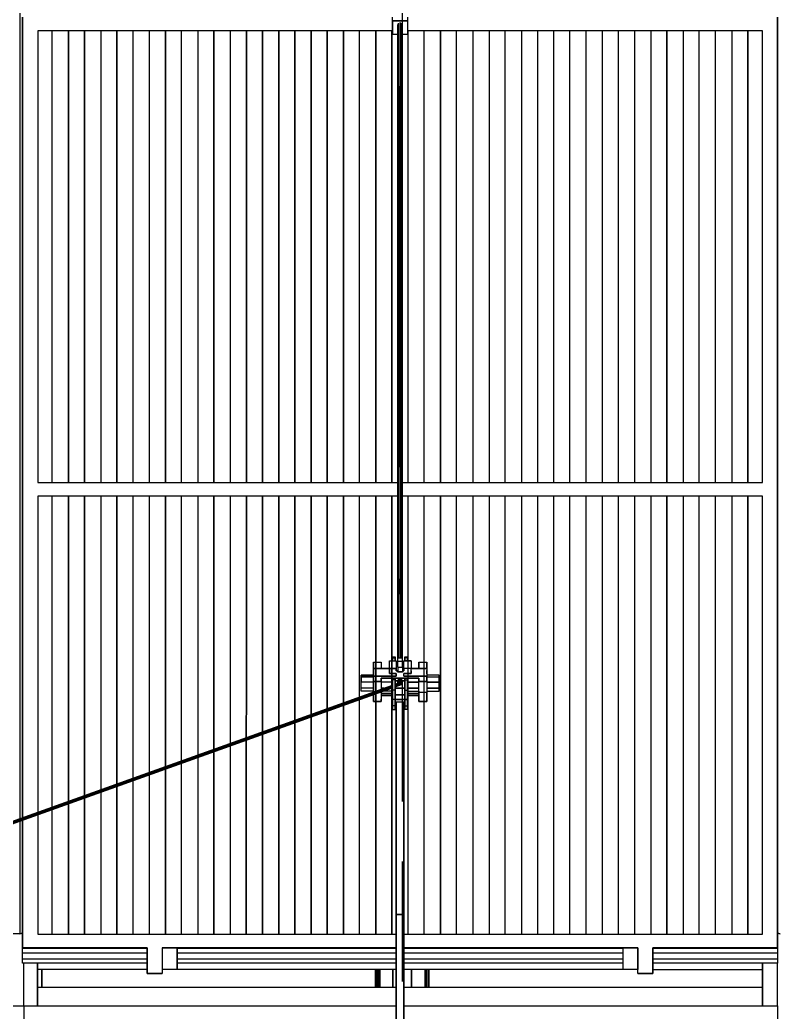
# Model space of a CAD drawing. Extents: x -43 to 90, y 6 to 81.
# Drawn here: x -22.87 to -18.85, y 19.89 to 25.14 of the extents above; entities that cross this region are included whole.
import ezdxf

# ---------------------------------------------------------------- set-up
doc = ezdxf.new("R2010")
doc.units = 0
doc.header["$LTSCALE"] = 0.1
doc.header["$MEASUREMENT"] = 0
doc.linetypes.add('HIDDEN', pattern=[9.525, 6.35, -3.175])
doc.layers.add('cobertura nova', color=4, linetype='CONTINUOUS')
doc.layers.add('hachures cobertura', color=252, linetype='CONTINUOUS')

msp = doc.modelspace()

# ---------------------------------------------------------------- linework, layer by layer
at = {"layer": 'cobertura nova'}
for p, q in [((-22.8549, 25.1554), (-22.8549, 25.0829)), ((-22.8549, 25.0829), (-22.8549, 25.1554)), ((-22.8549, 22.7543), (-22.8549, 25.1463)), ((-22.8549, 25.1463), (-22.8549, 22.7544)), ((-20.8949, 25.1375), (-20.8949, 25.1554)), ((-20.8949, 25.0829), (-20.8949, 25.1554)), ((-20.8149, 25.1375), (-20.8949, 25.1375)), ((-20.8949, 25.1375), (-20.8949, 25.065)), ((-20.8949, 25.065), (-20.8949, 25.1375)), ((-20.8949, 25.1375), (-20.8149, 25.1375)), ((-20.8626, 21.763), (-20.8548, 25.1274)), ((-20.8548, 25.1274), (-20.8548, 21.763)), ((-20.8149, 25.1554), (-20.8149, 25.1375)), ((-20.8149, 25.1375), (-20.8149, 25.065)), ((-18.8549, 25.0829), (-18.8549, 25.1554)), ((-18.8549, 25.1554), (-18.8549, 25.0829)), ((-22.8549, 25.0829), (-22.8549, 22.6909)), ((-22.8549, 22.6909), (-22.8549, 25.0829)), ((-20.8949, 25.0829), (-22.7749, 25.0829)), ((-22.7749, 25.0829), (-22.7749, 22.6909)), ((-20.8949, 25.065), (-20.8949, 25.0829)), ((-20.8949, 25.0829), (-20.8949, 25.0829)), ((-20.8949, 25.0829), (-20.8949, 25.0829)), ((-20.866, 21.763), (-20.8628, 25.1245)), ((-20.866, 21.763), (-20.866, 25.1177)), ((-20.8627, 21.763), (-20.8628, 25.1245)), ((-20.8547, 21.763), (-20.8469, 25.1245)), ((-20.8469, 25.1245), (-20.8468, 21.763)), ((-20.8436, 25.1177), (-20.8468, 21.763)), ((-20.8436, 25.1177), (-20.8436, 21.763)), ((-18.9349, 25.0829), (-20.8149, 25.0829)), ((-18.9349, 22.6909), (-18.9349, 25.0829)), ((-18.8549, 22.6909), (-18.8549, 25.0829)), ((-18.8549, 25.0829), (-18.8549, 22.6909)), ((-20.866, 25.065), (-20.8949, 25.065)), ((-20.8949, 25.065), (-20.8949, 25.065)), ((-20.8149, 25.065), (-20.8436, 25.065)), ((-22.8549, 22.7544), (-22.8549, 22.6819)), ((-22.8549, 22.6818), (-22.8549, 22.7543)), ((-22.8549, 22.6909), (-22.8549, 22.6184)), ((-22.8549, 22.6184), (-22.8549, 22.6909)), ((-22.8549, 22.6819), (-22.8549, 20.9147)), ((-22.8549, 20.9147), (-22.8549, 22.6818)), ((-22.7749, 22.6909), (-20.866, 22.6909)), ((-20.8436, 22.6909), (-18.9349, 22.6909)), ((-18.8549, 22.6184), (-18.8549, 22.6909)), ((-18.8549, 22.6909), (-18.8549, 22.6184)), ((-22.8549, 22.6184), (-22.8549, 20.9147)), ((-22.8549, 20.9147), (-22.8549, 22.6184)), ((-22.7749, 22.6184), (-22.7749, 20.9434)), ((-20.866, 22.6184), (-22.7749, 22.6184)), ((-18.9349, 22.6184), (-20.8436, 22.6184)), ((-18.9349, 20.299), (-18.9349, 22.6184)), ((-18.8549, 20.299), (-18.8549, 22.6184)), ((-18.8549, 22.6184), (-18.8549, 20.299)), ((-20.8951, 21.7676), (-20.8807, 21.7676)), ((-20.8951, 21.7489), (-20.8951, 21.7676)), ((-20.8951, 21.7624), (-20.8951, 21.7676)), ((-20.8951, 21.7676), (-20.8951, 21.7489)), ((-20.8951, 21.7624), (-20.8807, 21.7624)), ((-20.8951, 21.7473), (-20.8951, 21.7624)), ((-20.8951, 21.7624), (-20.8951, 21.7473)), ((-20.8807, 21.7676), (-20.8807, 21.7624)), ((-20.8807, 21.7624), (-20.8807, 21.7676)), ((-20.8807, 21.7624), (-20.8807, 21.7473)), ((-20.8807, 21.7473), (-20.8807, 21.7624)), ((-20.8661, 21.744), (-20.8661, 21.763)), ((-20.8661, 21.763), (-20.8418, 21.763)), ((-20.8418, 21.744), (-20.8418, 21.763)), ((-20.8295, 21.7676), (-20.8295, 21.7489)), ((-20.8295, 21.7624), (-20.8295, 21.7676)), ((-20.8295, 21.7676), (-20.8151, 21.7676)), ((-20.8295, 21.7676), (-20.8295, 21.7624)), ((-20.8295, 21.7489), (-20.8295, 21.7676)), ((-20.8295, 21.7473), (-20.8295, 21.7624)), ((-20.8151, 21.7624), (-20.8295, 21.7624)), ((-20.8295, 21.7624), (-20.8295, 21.7473)), ((-20.8151, 21.7676), (-20.8151, 21.7624)), ((-20.8151, 21.7624), (-20.8151, 21.7676)), ((-20.8151, 21.7473), (-20.8151, 21.7624)), ((-20.8151, 21.7624), (-20.8151, 21.7473)), ((-20.9963, 21.7393), (-20.9545, 21.7393)), ((-20.9963, 21.7393), (-20.9963, 21.696)), ((-20.9963, 21.7063), (-20.9963, 21.7393)), ((-20.9545, 21.7393), (-20.9545, 21.7063)), ((-20.91, 21.7473), (-20.8747, 21.7473)), ((-20.91, 21.7067), (-20.91, 21.7473)), ((-20.91, 21.7201), (-20.91, 21.7333)), ((-20.91, 21.7201), (-20.91, 21.7201)), ((-20.91, 21.6796), (-20.91, 21.7201)), ((-20.8951, 21.7489), (-20.8951, 21.7489)), ((-20.8951, 21.7473), (-20.8951, 21.7489)), ((-20.8951, 21.7489), (-20.8951, 21.7489)), ((-20.8951, 21.7489), (-20.8951, 21.7473)), ((-20.8747, 21.7473), (-20.8747, 21.7067)), ((-20.8661, 21.7333), (-20.8747, 21.7333)), ((-20.8747, 21.7333), (-20.8661, 21.7333)), ((-20.8661, 21.7138), (-20.8661, 21.744)), ((-20.8661, 21.744), (-20.8418, 21.744)), ((-20.8661, 21.7138), (-20.8661, 21.6901)), ((-20.8661, 21.7138), (-20.8418, 21.7138)), ((-20.8418, 21.7138), (-20.8418, 21.744)), ((-20.8351, 21.7333), (-20.8418, 21.7333)), ((-20.8418, 21.7333), (-20.8351, 21.7333)), ((-20.8418, 21.7138), (-20.8418, 21.6901)), ((-20.8351, 21.7067), (-20.8351, 21.7473)), ((-20.8351, 21.7473), (-20.7959, 21.7473)), ((-20.7959, 21.7473), (-20.8351, 21.7473)), ((-20.8295, 21.7489), (-20.8295, 21.7473)), ((-20.8295, 21.7489), (-20.8295, 21.7489)), ((-20.8295, 21.7473), (-20.8295, 21.7489)), ((-20.8295, 21.7489), (-20.8295, 21.7489)), ((-20.7959, 21.7473), (-20.7959, 21.7067)), ((-20.7553, 21.7063), (-20.7553, 21.7393)), ((-20.7553, 21.7393), (-20.7135, 21.7393)), ((-20.7553, 21.7393), (-20.7553, 21.7063)), ((-20.7135, 21.7063), (-20.7135, 21.7393)), ((-20.7135, 21.7393), (-20.7135, 21.7063)), ((-20.7135, 21.7063), (-20.7135, 21.7393)), ((-21.0617, 21.6621), (-21.0617, 21.6707)), ((-21.0617, 21.6707), (-21.0617, 21.6707)), ((-21.0617, 21.6707), (-20.9963, 21.6707)), ((-20.9963, 21.6707), (-21.0617, 21.6707)), ((-21.0617, 21.6707), (-21.0617, 21.6621)), ((-21.0617, 21.6337), (-21.0617, 21.6621)), ((-20.9963, 21.6621), (-21.0617, 21.6621)), ((-21.0617, 21.6621), (-21.0617, 21.6337)), ((-21.0617, 21.6621), (-20.9963, 21.6621)), ((-20.9963, 21.696), (-20.9963, 21.7063)), ((-20.9963, 21.7063), (-20.9545, 21.7063)), ((-20.9545, 21.7059), (-20.9963, 21.7059)), ((-20.9963, 21.7059), (-20.9963, 21.6654)), ((-20.9963, 21.6654), (-20.9963, 21.7059)), ((-20.9963, 21.7059), (-20.9963, 21.7059)), ((-20.9963, 21.691), (-20.9963, 21.7039)), ((-20.9963, 21.6776), (-20.9963, 21.696)), ((-20.9963, 21.6956), (-20.9963, 21.6772)), ((-20.9963, 21.691), (-20.9963, 21.691)), ((-20.9963, 21.6707), (-20.9963, 21.691)), ((-20.9963, 21.691), (-20.9963, 21.691)), ((-20.9963, 21.6776), (-20.9963, 21.6772)), ((-20.9963, 21.6776), (-20.9963, 21.6776)), ((-20.9963, 21.6772), (-20.9963, 21.6772)), ((-20.9545, 21.6657), (-20.9963, 21.6657)), ((-20.9963, 21.6654), (-20.9963, 21.6554)), ((-20.9963, 21.6654), (-20.9545, 21.6654)), ((-20.9963, 21.6551), (-20.9963, 21.6654)), ((-20.9545, 21.7063), (-20.91, 21.7063)), ((-20.91, 21.7059), (-20.9545, 21.7059)), ((-20.8747, 21.6657), (-20.9545, 21.6657)), ((-20.9545, 21.6654), (-20.8747, 21.6654)), ((-20.8747, 21.7067), (-20.91, 21.7067)), ((-20.91, 21.7067), (-20.91, 21.6928)), ((-20.91, 21.6928), (-20.91, 21.7067)), ((-20.91, 21.7067), (-20.91, 21.7067)), ((-20.91, 21.7067), (-20.8747, 21.7067)), ((-20.91, 21.6928), (-20.91, 21.6796)), ((-20.91, 21.6796), (-20.91, 21.6928)), ((-20.91, 21.6796), (-20.8747, 21.6796)), ((-20.8747, 21.6796), (-20.91, 21.6796)), ((-20.8747, 21.6928), (-20.8747, 21.7067)), ((-20.8747, 21.7067), (-20.8747, 21.7067)), ((-20.8747, 21.7067), (-20.8747, 21.6928)), ((-20.8747, 21.7067), (-20.8747, 21.7067)), ((-20.8747, 21.7067), (-20.8747, 21.7067)), ((-20.8661, 21.6928), (-20.8747, 21.6928)), ((-20.8747, 21.6928), (-20.8661, 21.6928)), ((-20.8747, 21.6796), (-20.8747, 21.6657)), ((-20.8747, 21.6654), (-20.8747, 21.6796)), ((-20.8747, 21.6654), (-20.8747, 21.6796)), ((-20.8661, 21.6867), (-20.8661, 21.6901)), ((-20.8661, 21.6901), (-20.8418, 21.6901)), ((-20.8418, 21.6867), (-20.8661, 21.6867)), ((-20.8351, 21.6928), (-20.8418, 21.6928)), ((-20.8418, 21.6928), (-20.8351, 21.6928)), ((-20.8418, 21.6901), (-20.8418, 21.6867)), ((-20.7959, 21.7067), (-20.8351, 21.7067)), ((-20.8351, 21.7067), (-20.8351, 21.6928)), ((-20.8351, 21.6928), (-20.8351, 21.6928)), ((-20.8351, 21.6657), (-20.8351, 21.6796)), ((-20.8351, 21.6796), (-20.7959, 21.6796)), ((-20.7959, 21.6796), (-20.8351, 21.6796)), ((-20.8351, 21.6657), (-20.8351, 21.6654)), ((-20.7553, 21.6657), (-20.8351, 21.6657)), ((-20.8351, 21.6654), (-20.8351, 21.6657)), ((-20.8351, 21.6654), (-20.7553, 21.6654)), ((-20.7959, 21.6928), (-20.7959, 21.7067)), ((-20.7959, 21.7063), (-20.7553, 21.7063)), ((-20.7553, 21.7059), (-20.7959, 21.7059)), ((-20.7959, 21.6796), (-20.7959, 21.6928)), ((-20.7959, 21.6928), (-20.7959, 21.6796)), ((-20.7553, 21.7063), (-20.7135, 21.7063)), ((-20.7135, 21.7059), (-20.7553, 21.7059)), ((-20.7135, 21.6657), (-20.7553, 21.6657)), ((-20.7553, 21.6654), (-20.7135, 21.6654)), ((-20.7135, 21.7063), (-20.7135, 21.7059)), ((-20.7135, 21.7059), (-20.7135, 21.6654)), ((-20.7135, 21.6772), (-20.7135, 21.6956)), ((-20.6481, 21.6707), (-20.7135, 21.6707)), ((-20.7135, 21.6654), (-20.7135, 21.6551)), ((-20.7135, 21.6554), (-20.7135, 21.6654)), ((-20.7135, 21.6621), (-20.6481, 21.6621)), ((-20.6481, 21.6621), (-20.6481, 21.6707)), ((-20.6481, 21.6707), (-20.6481, 21.6621)), ((-20.6481, 21.6337), (-20.6481, 21.6621)), ((-20.6481, 21.6621), (-20.6481, 21.6337)), ((-24.1686, 20.442), (-20.8951, 21.6165)), ((-20.8951, 21.6121), (-24.1685, 20.442)), ((-24.1216, 20.4604), (-20.8951, 21.6177)), ((-20.8951, 21.6166), (-24.1215, 20.4604)), ((-20.8951, 21.612), (-24.1156, 20.4568)), ((-20.8951, 21.6069), (-24.1156, 20.4567)), ((-20.8951, 21.6068), (-24.1119, 20.4537)), ((-20.8951, 21.6041), (-24.1119, 20.4537)), ((-24.1104, 20.4522), (-20.8951, 21.604)), ((-21.0617, 21.6022), (-21.0617, 21.6337)), ((-20.9963, 21.6337), (-21.0617, 21.6337)), ((-20.9963, 21.6554), (-20.9963, 21.637)), ((-20.9963, 21.6367), (-20.9963, 21.6551)), ((-20.9963, 21.637), (-20.9545, 21.637)), ((-20.9545, 21.6367), (-20.9963, 21.6367)), ((-20.9963, 21.6367), (-20.9963, 21.5814)), ((-20.9963, 21.5814), (-20.9963, 21.6367)), ((-20.9545, 21.6554), (-20.9545, 21.6551)), ((-20.9545, 21.6551), (-20.9545, 21.6554)), ((-20.9545, 21.6554), (-20.8747, 21.6554)), ((-20.9545, 21.6551), (-20.9545, 21.6367)), ((-20.8747, 21.6551), (-20.9545, 21.6551)), ((-20.9545, 21.637), (-20.9545, 21.6551)), ((-20.9545, 21.6367), (-20.9545, 21.5964)), ((-20.8951, 21.6337), (-20.9545, 21.6337)), ((-20.8951, 21.6461), (-20.8951, 21.6551)), ((-20.8951, 21.6551), (-20.8951, 21.6461)), ((-20.8951, 21.5918), (-20.8951, 21.6461)), ((-20.8807, 21.6461), (-20.8951, 21.6461)), ((-20.8951, 21.6461), (-20.8951, 21.5918)), ((-20.8951, 21.6177), (-20.8951, 21.6337)), ((-20.8951, 21.6022), (-20.8951, 21.604)), ((-20.8807, 21.6461), (-20.8807, 21.6551)), ((-20.8807, 21.5918), (-20.8807, 21.6461)), ((-20.866, 21.6412), (-20.8807, 21.6412)), ((-20.8807, 21.6412), (-20.866, 21.6412)), ((-20.8548, 21.631), (-20.8807, 21.6217)), ((-20.8807, 21.6217), (-20.8548, 21.631)), ((-20.8807, 21.6229), (-20.8627, 21.6293)), ((-20.8468, 21.6293), (-20.8807, 21.6172)), ((-20.8468, 21.6293), (-20.8807, 21.6172)), ((-20.8436, 21.6253), (-20.8807, 21.6121)), ((-20.8436, 21.6253), (-20.8807, 21.612)), ((-20.8468, 21.6213), (-20.8807, 21.6092)), ((-20.8807, 21.6092), (-20.8468, 21.6213)), ((-20.8806, 21.6551), (-20.8806, 21.6461)), ((-20.8806, 21.6461), (-20.8806, 21.5918)), ((-20.8747, 21.6554), (-20.8351, 21.6554)), ((-20.8351, 21.6551), (-20.8747, 21.6551)), ((-20.866, 21.6282), (-20.866, 21.6412)), ((-20.8601, 21.6551), (-20.8627, 21.6293)), ((-20.8627, 21.6293), (-20.8627, 21.6551)), ((-20.8548, 21.631), (-20.8627, 21.6293)), ((-20.8522, 21.6551), (-20.8548, 21.631)), ((-20.8548, 21.631), (-20.8548, 21.6551)), ((-20.8468, 21.6293), (-20.8548, 21.631)), ((-20.8468, 21.6551), (-20.8468, 21.6293)), ((-20.8436, 21.6253), (-20.8468, 21.6293)), ((-20.8468, 21.6213), (-20.8436, 21.6253)), ((-20.8295, 21.6412), (-20.8436, 21.6412)), ((-20.8436, 21.6412), (-20.8295, 21.6412)), ((-20.8436, 21.6412), (-20.8436, 21.6253)), ((-20.8351, 21.6554), (-20.7553, 21.6554)), ((-20.7553, 21.6551), (-20.8351, 21.6551)), ((-20.8295, 21.6551), (-20.8295, 21.6461)), ((-20.8295, 21.6461), (-20.8295, 21.6551)), ((-20.8295, 21.6551), (-20.8295, 21.6412)), ((-20.8295, 21.6461), (-20.8151, 21.6461)), ((-20.8295, 21.6461), (-20.8295, 21.5918)), ((-20.8295, 21.5918), (-20.8295, 21.6461)), ((-20.8295, 21.6412), (-20.8295, 21.6412)), ((-20.8295, 21.6412), (-20.8295, 21.602)), ((-20.8151, 21.6461), (-20.8151, 21.6551)), ((-20.8151, 21.6551), (-20.8151, 21.6461)), ((-20.8151, 21.5918), (-20.8151, 21.6461)), ((-20.8151, 21.6461), (-20.8151, 21.5918)), ((-20.8151, 21.6337), (-20.7553, 21.6337)), ((-20.7553, 21.6337), (-20.8151, 21.6337)), ((-20.8151, 21.6337), (-20.8151, 21.6022)), ((-20.7553, 21.6551), (-20.7553, 21.6554)), ((-20.7553, 21.6367), (-20.7553, 21.6551)), ((-20.7553, 21.6551), (-20.7553, 21.637)), ((-20.7553, 21.637), (-20.7135, 21.637)), ((-20.7135, 21.6367), (-20.7553, 21.6367)), ((-20.7553, 21.5788), (-20.7553, 21.6367)), ((-20.7135, 21.637), (-20.7135, 21.6554)), ((-20.7135, 21.6551), (-20.7135, 21.6367)), ((-20.7135, 21.6367), (-20.7135, 21.5788)), ((-20.7135, 21.6337), (-20.6481, 21.6337)), ((-20.6481, 21.6337), (-20.7135, 21.6337)), ((-20.6481, 21.6337), (-20.6481, 21.6337)), ((-20.6481, 21.6022), (-20.6481, 21.6337)), ((-20.6481, 21.6337), (-20.6481, 21.6022)), ((-21.0617, 21.586), (-21.0617, 21.6022)), ((-20.9963, 21.6022), (-21.0617, 21.6022)), ((-20.9963, 21.586), (-21.0617, 21.586)), ((-20.9963, 21.586), (-20.9963, 21.5814)), ((-20.9963, 21.5814), (-20.9963, 21.586)), ((-20.9963, 21.5678), (-20.9963, 21.5629)), ((-20.9963, 21.5678), (-20.9963, 21.5434)), ((-20.9963, 21.5434), (-20.9963, 21.5678)), ((-20.9963, 21.5305), (-20.9963, 21.5678)), ((-20.9963, 21.5629), (-20.9963, 21.5629)), ((-20.9963, 21.5622), (-20.9963, 21.5629)), ((-20.9963, 21.5622), (-20.9963, 21.5622)), ((-20.9545, 21.5788), (-20.9656, 21.5788)), ((-20.9384, 21.6022), (-20.9545, 21.6022)), ((-20.9545, 21.5828), (-20.9545, 21.5788)), ((-20.9545, 21.5788), (-20.9545, 21.5434)), ((-20.8951, 21.5733), (-20.9545, 21.5733)), ((-20.9545, 21.5733), (-20.8951, 21.5733)), ((-20.9545, 21.5629), (-20.8951, 21.5629)), ((-20.8951, 21.5622), (-20.9545, 21.5622)), ((-20.8951, 21.586), (-20.9455, 21.586)), ((-20.8951, 21.6022), (-20.9002, 21.6022)), ((-20.8951, 21.586), (-20.8951, 21.6022)), ((-20.8951, 21.5425), (-20.8951, 21.5918)), ((-20.8807, 21.5918), (-20.8951, 21.5918)), ((-20.8951, 21.5918), (-20.8951, 21.5425)), ((-20.8951, 21.586), (-20.8951, 21.5593)), ((-20.8951, 21.5593), (-20.8951, 21.586)), ((-20.8951, 21.5593), (-20.8951, 21.5173)), ((-20.8951, 21.5593), (-20.8951, 21.5593)), ((-20.8951, 21.5173), (-20.8951, 21.5593)), ((-20.8295, 21.602), (-20.8807, 21.602)), ((-20.8807, 21.602), (-20.8295, 21.602)), ((-20.8807, 21.5425), (-20.8807, 21.5918)), ((-20.8807, 21.5663), (-20.8295, 21.5663)), ((-20.8295, 21.5663), (-20.8807, 21.5663)), ((-20.8806, 21.5918), (-20.8806, 21.5425)), ((-20.8295, 21.602), (-20.8295, 21.602)), ((-20.8295, 21.602), (-20.8295, 21.5663)), ((-20.8295, 21.5918), (-20.8151, 21.5918)), ((-20.8295, 21.5918), (-20.8295, 21.5425)), ((-20.8295, 21.5425), (-20.8295, 21.5918)), ((-20.8295, 21.5663), (-20.8295, 21.5663)), ((-20.8295, 21.5663), (-20.8295, 21.5413)), ((-20.8151, 21.6022), (-20.7553, 21.6022)), ((-20.7553, 21.6022), (-20.8151, 21.6022)), ((-20.8151, 21.5425), (-20.8151, 21.5918)), ((-20.8151, 21.5918), (-20.8151, 21.5425)), ((-20.8151, 21.586), (-20.7553, 21.586)), ((-20.7553, 21.5733), (-20.8151, 21.5733)), ((-20.8151, 21.5733), (-20.7553, 21.5733)), ((-20.8151, 21.5629), (-20.7553, 21.5629)), ((-20.7553, 21.5622), (-20.8151, 21.5622)), ((-20.7553, 21.586), (-20.7553, 21.5733)), ((-20.7553, 21.5434), (-20.7553, 21.586)), ((-20.7135, 21.5788), (-20.7553, 21.5788)), ((-20.7553, 21.5434), (-20.7553, 21.5788)), ((-20.7553, 21.5788), (-20.7553, 21.5434)), ((-20.7553, 21.5629), (-20.7553, 21.5629)), ((-20.7553, 21.5622), (-20.7553, 21.5622)), ((-20.7135, 21.6022), (-20.6481, 21.6022)), ((-20.6481, 21.6022), (-20.7135, 21.6022)), ((-20.7135, 21.586), (-20.6481, 21.586)), ((-20.7135, 21.5788), (-20.7135, 21.5434)), ((-20.7135, 21.5305), (-20.7135, 21.5788)), ((-20.7135, 21.5788), (-20.7135, 21.5733)), ((-20.7135, 21.5622), (-20.7135, 21.5788)), ((-20.7135, 21.5434), (-20.7135, 21.5788)), ((-20.7135, 21.5733), (-20.7135, 21.5622)), ((-20.6481, 21.586), (-20.6481, 21.6022)), ((-20.9963, 21.5434), (-20.9963, 21.5305)), ((-20.9963, 21.5305), (-20.9963, 21.5434)), ((-20.9963, 21.5305), (-20.9545, 21.5305)), ((-20.9545, 21.5305), (-20.9963, 21.5305)), ((-20.9545, 21.5434), (-20.9545, 21.5305)), ((-20.9545, 21.5305), (-20.9545, 21.5434)), ((-20.8951, 21.5077), (-20.8951, 21.5425)), ((-20.8807, 21.5425), (-20.8951, 21.5425)), ((-20.8951, 21.5425), (-20.8951, 21.5077)), ((-20.8951, 21.5173), (-20.8951, 21.4943)), ((-20.8951, 21.5173), (-20.8951, 21.5173)), ((-20.8951, 21.4943), (-20.8951, 21.5173)), ((-20.8951, 21.4891), (-20.8951, 21.5077)), ((-20.8807, 21.5077), (-20.8951, 21.5077)), ((-20.8951, 21.5077), (-20.8951, 21.4891)), ((-20.8807, 21.5077), (-20.8807, 21.5425)), ((-20.8807, 21.5413), (-20.8295, 21.5413)), ((-20.8295, 21.5413), (-20.8807, 21.5413)), ((-20.8807, 21.5413), (-20.8807, 21.5278)), ((-20.8295, 21.5278), (-20.8807, 21.5278)), ((-20.8807, 21.4891), (-20.8807, 21.5077)), ((-20.8806, 21.5425), (-20.8806, 21.5077)), ((-20.8806, 21.5173), (-20.8806, 21.5278)), ((-20.8806, 21.4943), (-20.8806, 21.5173)), ((-20.8806, 21.5077), (-20.8806, 21.4891)), ((-20.8747, 21.5278), (-20.8747, 20.4022)), ((-20.8747, 20.4444), (-20.8747, 21.5278)), ((-20.8747, 20.4022), (-20.8747, 21.5278)), ((-20.8747, 21.5278), (-20.8747, 20.4444)), ((-20.8352, 21.5278), (-20.8352, 20.4022)), ((-20.8352, 20.4022), (-20.8351, 21.5278)), ((-20.8295, 21.5425), (-20.8151, 21.5425)), ((-20.8151, 21.5425), (-20.8295, 21.5425)), ((-20.8295, 21.5425), (-20.8295, 21.5077)), ((-20.8295, 21.5425), (-20.8295, 21.5425)), ((-20.8295, 21.5077), (-20.8295, 21.5425)), ((-20.8295, 21.5413), (-20.8295, 21.5413)), ((-20.8295, 21.5413), (-20.8295, 21.5278)), ((-20.8295, 21.5278), (-20.8295, 21.5173)), ((-20.8295, 21.5173), (-20.8295, 21.5173)), ((-20.8295, 21.4943), (-20.8295, 21.5173)), ((-20.8295, 21.5173), (-20.8295, 21.4943)), ((-20.8295, 21.5077), (-20.8151, 21.5077)), ((-20.8295, 21.5077), (-20.8295, 21.4891)), ((-20.8295, 21.4891), (-20.8295, 21.5077)), ((-20.8151, 21.5425), (-20.8151, 21.5425)), ((-20.8151, 21.5077), (-20.8151, 21.5425)), ((-20.8151, 21.5425), (-20.8151, 21.5077)), ((-20.8151, 21.4891), (-20.8151, 21.5077)), ((-20.8151, 21.5077), (-20.8151, 21.4891)), ((-20.7553, 21.5305), (-20.7553, 21.5434)), ((-20.7553, 21.5434), (-20.7553, 21.5305)), ((-20.7135, 21.5305), (-20.7553, 21.5305)), ((-20.7553, 21.5305), (-20.7135, 21.5305)), ((-20.7135, 21.5434), (-20.7135, 21.5305)), ((-20.7135, 21.5434), (-20.7135, 21.5305)), ((-20.7135, 21.5305), (-20.7135, 21.5434)), ((-20.8951, 21.4943), (-20.8951, 21.4891)), ((-20.8951, 21.4891), (-20.8807, 21.4891)), ((-20.8806, 21.4891), (-20.8806, 21.4943)), ((-20.8295, 21.4943), (-20.8295, 21.4943)), ((-20.8295, 21.4891), (-20.8295, 21.4943)), ((-20.8295, 21.4943), (-20.8295, 21.4943)), ((-20.8295, 21.4943), (-20.8295, 21.4891)), ((-20.8151, 21.4891), (-20.8295, 21.4891)), ((-20.8151, 21.4943), (-20.8151, 21.4891)), ((-22.7749, 20.9306), (-22.7749, 20.299)), ((-22.8694, 20.8968), (-22.8694, 20.3005)), ((-22.8549, 20.9019), (-22.8549, 20.299)), ((-22.8549, 20.3624), (-22.8549, 20.9019)), ((-22.8549, 20.299), (-22.8549, 20.9019)), ((-22.8549, 20.9019), (-22.8549, 20.3624)), ((-20.8747, 20.419), (-20.8747, 20.4444)), ((-20.8747, 20.4444), (-20.8747, 20.419)), ((-20.8747, 19.9195), (-20.8747, 20.419)), ((-20.8747, 20.419), (-20.8747, 20.3768)), ((-20.8747, 20.4022), (-20.8352, 20.4022)), ((-20.8352, 20.4022), (-20.8747, 20.4022)), ((-20.8747, 20.4022), (-20.8747, 18.1935)), ((-20.8747, 18.1935), (-20.8747, 20.4022)), ((-20.8352, 20.4022), (-20.8352, 18.1935)), ((-20.8352, 20.4022), (-20.8352, 20.4022)), ((-20.8352, 18.1935), (-20.8352, 20.4022)), ((-22.8549, 20.299), (-22.8549, 20.3624)), ((-22.8549, 20.3624), (-22.8549, 20.299)), ((-20.8747, 20.3768), (-20.8747, 20.3768)), ((-20.8747, 18.2358), (-20.8747, 20.3768)), ((-20.8747, 20.3768), (-20.8747, 19.8187)), ((-20.8747, 20.3768), (-20.8747, 20.3768)), ((-20.8747, 20.3768), (-20.8747, 20.2311)), ((-22.8694, 20.3004), (-22.9551, 20.3004)), ((-22.8549, 20.3043), (-22.8694, 20.3004)), ((-22.8694, 20.3005), (-22.8549, 20.3043)), ((-22.8549, 20.299), (-22.8549, 20.2265)), ((-22.8549, 20.2265), (-22.8549, 20.299)), ((-22.7749, 20.299), (-22.1949, 20.299)), ((-22.1949, 20.299), (-22.1149, 20.299)), ((-22.1149, 20.299), (-20.8747, 20.299)), ((-20.8352, 20.299), (-19.5949, 20.299)), ((-19.5949, 20.299), (-19.5149, 20.299)), ((-19.5149, 20.299), (-18.9349, 20.299)), ((-18.8408, 20.3005), (-18.8549, 20.3043)), ((-18.8549, 20.3043), (-18.8408, 20.3005)), ((-18.8549, 20.2265), (-18.8549, 20.299)), ((-18.8549, 20.2899), (-18.8549, 20.299)), ((-18.8549, 20.299), (-18.8549, 20.2265)), ((-22.8549, 20.2265), (-22.7749, 20.2265)), ((-22.7749, 20.2265), (-22.8549, 20.2265)), ((-22.8549, 20.2258), (-22.1949, 20.2258)), ((-22.8549, 20.2244), (-22.8549, 20.2258)), ((-22.8549, 20.2037), (-22.8549, 20.2244)), ((-22.8549, 20.2244), (-22.1949, 20.2244)), ((-22.8549, 20.2003), (-22.8549, 20.2244)), ((-22.8549, 20.2037), (-22.8549, 20.2037)), ((-22.8549, 20.1711), (-22.8549, 20.2037)), ((-22.8549, 20.1676), (-22.8549, 20.2003)), ((-22.8549, 20.2003), (-22.1949, 20.2003)), ((-22.8484, 20.2258), (-22.8484, 20.2265)), ((-22.775, 20.2265), (-22.775, 20.2258)), ((-22.775, 20.2265), (-22.775, 20.2258)), ((-22.775, 20.2258), (-22.775, 20.2265)), ((-22.7749, 20.2265), (-22.1949, 20.2265)), ((-22.1949, 20.2265), (-22.7749, 20.2265)), ((-22.1949, 20.2265), (-22.1949, 20.0906)), ((-22.1949, 20.2265), (-22.1949, 20.2258)), ((-22.1949, 20.0906), (-22.1949, 20.2265)), ((-22.1949, 20.2265), (-22.1949, 20.2265)), ((-22.1949, 20.2258), (-22.1949, 20.2265)), ((-22.1149, 20.2265), (-20.8747, 20.2265)), ((-22.1149, 20.2265), (-22.1149, 20.0906)), ((-22.1149, 20.2265), (-22.1149, 20.2265)), ((-20.8747, 20.2265), (-22.1149, 20.2265)), ((-22.035, 20.2265), (-22.035, 20.1107)), ((-22.035, 20.1107), (-22.035, 20.2265)), ((-22.035, 20.2258), (-20.8747, 20.2258)), ((-22.035, 20.2244), (-20.8747, 20.2244)), ((-22.035, 20.2003), (-20.8747, 20.2003)), ((-20.8352, 20.2265), (-19.5949, 20.2265)), ((-19.5949, 20.2265), (-20.8352, 20.2265)), ((-20.8352, 20.2258), (-19.675, 20.2258)), ((-20.8352, 20.2244), (-19.675, 20.2244)), ((-20.8352, 20.2003), (-19.675, 20.2003)), ((-19.675, 20.2265), (-19.675, 20.1107)), ((-19.675, 20.2265), (-19.675, 20.2258)), ((-19.595, 20.2265), (-19.595, 20.2258)), ((-19.595, 20.2265), (-19.595, 20.1107)), ((-19.595, 20.2258), (-19.5949, 20.2258)), ((-19.595, 20.2244), (-19.5949, 20.2244)), ((-19.595, 20.2003), (-19.5949, 20.2003)), ((-19.5949, 20.0906), (-19.5949, 20.2265)), ((-19.5949, 20.2265), (-19.5949, 20.2265)), ((-19.5949, 20.2258), (-19.5949, 20.2265)), ((-19.5149, 20.0906), (-19.5149, 20.2265)), ((-19.5149, 20.2265), (-18.9349, 20.2265)), ((-19.5149, 20.2265), (-19.5149, 20.0906)), ((-19.5149, 20.2258), (-19.5149, 20.2265)), ((-19.5149, 20.2265), (-19.5149, 20.2265)), ((-18.9349, 20.2265), (-19.5149, 20.2265)), ((-19.5149, 20.2258), (-18.8549, 20.2258)), ((-19.5149, 20.2244), (-18.8549, 20.2244)), ((-19.5149, 20.2003), (-18.8549, 20.2003)), ((-18.935, 20.2265), (-18.935, 20.2258)), ((-18.935, 20.2258), (-18.935, 20.2265)), ((-18.935, 20.2265), (-18.935, 20.2258)), ((-18.935, 20.2258), (-18.935, 20.2265)), ((-18.9349, 20.2265), (-18.8549, 20.2265)), ((-18.8549, 20.2265), (-18.9349, 20.2265)), ((-18.855, 20.2258), (-18.855, 20.2265)), ((-18.8549, 20.2265), (-18.8549, 20.2265)), ((-18.8549, 20.2244), (-18.8549, 20.2258)), ((-18.8549, 20.2244), (-18.8549, 20.2003)), ((-18.8549, 20.2003), (-18.8549, 20.1676)), ((-22.8549, 20.1711), (-22.8549, 20.1711)), ((-22.8549, 20.147), (-22.8549, 20.1711)), ((-22.8549, 20.1456), (-22.8549, 20.1676)), ((-22.8549, 20.1676), (-22.1949, 20.1676)), ((-22.1949, 20.1456), (-22.8549, 20.1456)), ((-22.8484, 19.9195), (-22.8484, 20.1456)), ((-22.775, 20.1456), (-22.775, 20.1107)), ((-22.775, 20.1456), (-22.775, 19.9195)), ((-22.775, 19.9195), (-22.775, 20.1456)), ((-22.1949, 20.0906), (-22.1949, 20.1456)), ((-22.035, 20.1676), (-20.8747, 20.1676)), ((-20.8747, 20.1456), (-22.035, 20.1456)), ((-20.8352, 20.1676), (-19.675, 20.1676)), ((-19.675, 20.1456), (-20.8352, 20.1456)), ((-19.675, 20.1456), (-19.675, 20.1107)), ((-19.595, 20.1676), (-19.5949, 20.1676)), ((-19.595, 20.1456), (-19.595, 20.1107)), ((-19.5949, 20.1456), (-19.595, 20.1456)), ((-19.5949, 20.0906), (-19.5949, 20.1456)), ((-19.5149, 20.1676), (-18.8549, 20.1676)), ((-18.8549, 20.1456), (-19.5149, 20.1456)), ((-18.935, 20.1456), (-18.935, 20.1107)), ((-18.935, 20.1107), (-18.935, 20.1456)), ((-18.935, 20.1456), (-18.935, 19.9195)), ((-18.935, 19.9195), (-18.935, 20.1456)), ((-18.855, 19.9195), (-18.855, 20.1456)), ((-18.8549, 20.1676), (-18.8549, 20.1456)), ((-18.8549, 20.147), (-18.8549, 20.1456)), ((-22.1949, 20.1107), (-22.775, 20.1107)), ((-22.775, 19.9195), (-22.775, 20.1107)), ((-22.752, 20.0168), (-22.752, 20.1107)), ((-22.752, 20.0168), (-22.752, 20.1107)), ((-22.752, 20.1107), (-22.752, 20.0168)), ((-22.1949, 20.0906), (-22.1149, 20.0906)), ((-22.1149, 20.0906), (-22.1949, 20.0906)), ((-22.035, 20.1107), (-22.115, 20.1107)), ((-22.1149, 20.0906), (-22.1149, 20.0906)), ((-20.8747, 20.1107), (-22.035, 20.1107)), ((-20.9854, 20.0168), (-20.9854, 20.1107)), ((-20.9854, 20.1107), (-20.9854, 20.0168)), ((-20.9846, 20.0168), (-20.9846, 20.1107)), ((-20.9821, 20.1107), (-20.9821, 20.0168)), ((-20.9802, 20.0168), (-20.9801, 20.1107)), ((-20.9742, 20.1107), (-20.9742, 20.0168)), ((-20.9722, 20.0168), (-20.9721, 20.1107)), ((-20.9662, 20.0168), (-20.9662, 20.1107)), ((-20.9654, 20.0168), (-20.9654, 20.1107)), ((-20.9629, 20.1107), (-20.9629, 20.0168)), ((-20.8935, 20.1107), (-20.8935, 20.0168)), ((-20.8935, 20.1107), (-20.8935, 20.0168)), ((-20.8935, 20.0168), (-20.8935, 20.1107)), ((-20.8935, 20.1107), (-20.8935, 20.0168)), ((-20.8935, 20.1107), (-20.8935, 20.0168)), ((-19.675, 20.1107), (-20.8352, 20.1107)), ((-20.7935, 20.0168), (-20.7935, 20.1107)), ((-20.7935, 20.1107), (-20.7935, 20.0168)), ((-20.724, 20.1107), (-20.724, 20.0168)), ((-20.724, 20.1107), (-20.724, 20.0168)), ((-20.7215, 20.1107), (-20.7215, 20.0168)), ((-20.7207, 20.1107), (-20.7207, 20.0168)), ((-20.7148, 20.1107), (-20.7147, 20.0168)), ((-20.7127, 20.0168), (-20.7127, 20.1107)), ((-20.7068, 20.1107), (-20.7067, 20.0168)), ((-20.7048, 20.0168), (-20.7048, 20.1107)), ((-20.7023, 20.1107), (-20.7023, 20.0168)), ((-20.7015, 20.0168), (-20.7015, 20.1107)), ((-19.595, 20.1107), (-19.675, 20.1107)), ((-19.595, 20.1107), (-19.5949, 20.1107)), ((-19.5949, 20.0906), (-19.5149, 20.0906)), ((-19.5149, 20.0906), (-19.5949, 20.0906)), ((-19.5949, 20.0906), (-19.5949, 20.0906)), ((-19.5149, 20.1107), (-18.935, 20.1107)), ((-19.5149, 20.0906), (-19.5149, 20.0906)), ((-18.935, 19.9195), (-18.935, 20.1107)), ((-18.935, 20.1107), (-18.935, 19.9195)), ((-20.8747, 20.0168), (-22.775, 20.0168)), ((-18.935, 20.0168), (-20.8352, 20.0168)), ((-24.1686, 19.9195), (-22.8483, 19.9195)), ((-22.8483, 19.9195), (-20.8747, 19.9195)), ((-22.8483, 19.9195), (-22.8483, 19.7105)), ((-20.8352, 19.9195), (-18.855, 19.9195)), ((-18.855, 19.9195), (-18.855, 19.7105))]:
    msp.add_line(p, q, dxfattribs=at)
at = {"layer": 'hachures cobertura', "linetype": 'HIDDEN'}
msp.add_line((-20.8435, 34.0184), (-20.8435, 6.3811), dxfattribs=at)
at = {"layer": 'hachures cobertura'}
for p, q in [((-22.8693, 27.6213), (-22.8694, 20.9096)), ((-22.6979, 22.6909), (-22.6979, 25.0829)), ((-22.6122, 25.0829), (-22.6122, 22.6909)), ((-22.6122, 22.6909), (-22.6122, 25.0829)), ((-22.5265, 25.0829), (-22.5265, 22.6909)), ((-22.5265, 22.6909), (-22.5265, 25.0829)), ((-22.4408, 25.0829), (-22.4408, 22.6909)), ((-22.3551, 25.0829), (-22.3551, 22.6909)), ((-22.3551, 22.6909), (-22.3551, 25.0829)), ((-22.2693, 22.6909), (-22.2693, 25.0829)), ((-22.1836, 25.0829), (-22.1836, 22.6909)), ((-22.0979, 25.0829), (-22.0979, 22.6909)), ((-22.0979, 22.6909), (-22.0979, 25.0829)), ((-22.0122, 22.6909), (-22.0122, 25.0829)), ((-21.9265, 25.0829), (-21.9265, 22.6909)), ((-21.8408, 25.0829), (-21.8408, 22.6909)), ((-21.8408, 22.6909), (-21.8408, 25.0829)), ((-21.7551, 25.0829), (-21.7551, 22.6909)), ((-21.6693, 25.0829), (-21.6693, 22.6909)), ((-21.6693, 22.6909), (-21.6693, 25.0829)), ((-21.5836, 25.0829), (-21.5836, 22.6909)), ((-21.5836, 22.6909), (-21.5836, 25.0829)), ((-21.4979, 25.0829), (-21.4979, 22.6909)), ((-21.4979, 22.6909), (-21.4979, 25.0829)), ((-21.4122, 25.0829), (-21.4122, 22.6909)), ((-21.4122, 22.6909), (-21.4122, 25.0829)), ((-21.3265, 25.0829), (-21.3265, 22.6909)), ((-21.3265, 22.6909), (-21.3265, 25.0829)), ((-21.2408, 25.0829), (-21.2408, 22.6909)), ((-21.2408, 22.6909), (-21.2408, 25.0829)), ((-21.155, 25.0829), (-21.1551, 22.6909)), ((-21.1551, 22.6909), (-21.155, 25.0829)), ((-21.0693, 22.6909), (-21.0693, 25.0829)), ((-20.9836, 25.0829), (-20.9836, 22.6909)), ((-20.9836, 22.6909), (-20.9836, 25.0829)), ((-20.8979, 25.0829), (-20.8979, 22.6909)), ((-20.8979, 22.6909), (-20.8979, 25.0829)), ((-20.8122, 22.6909), (-20.8122, 25.0829)), ((-20.7265, 22.6909), (-20.7265, 25.0829)), ((-20.6408, 25.0829), (-20.6408, 22.6909)), ((-20.6408, 22.6909), (-20.6408, 25.0829)), ((-20.5551, 22.6909), (-20.555, 25.0829)), ((-20.4693, 25.0829), (-20.4693, 22.6909)), ((-20.3836, 25.0829), (-20.3836, 22.6909)), ((-20.2979, 22.6909), (-20.2979, 25.0829)), ((-20.2122, 25.0829), (-20.2122, 22.6909)), ((-20.1265, 25.0829), (-20.1265, 22.6909)), ((-20.0408, 22.6909), (-20.0408, 25.0829)), ((-19.9551, 22.6909), (-19.955, 25.0829)), ((-19.8693, 22.6909), (-19.8693, 25.0829)), ((-19.7836, 25.0829), (-19.7836, 22.6909)), ((-19.6979, 22.6909), (-19.6979, 25.0829)), ((-19.6122, 25.0829), (-19.6122, 22.6909)), ((-19.5265, 25.0829), (-19.5265, 22.6909)), ((-19.4408, 25.0829), (-19.4408, 22.6909)), ((-19.4408, 22.6909), (-19.4408, 25.0829)), ((-19.355, 25.0829), (-19.3551, 22.6909)), ((-19.2693, 22.6909), (-19.2693, 25.0829)), ((-19.1836, 22.6909), (-19.1836, 25.0829)), ((-19.0979, 25.0829), (-19.0979, 22.6909)), ((-19.0122, 25.0829), (-19.0122, 22.6909)), ((-19.0122, 22.6909), (-19.0122, 25.0829)), ((-22.6979, 20.299), (-22.6979, 22.6184)), ((-22.6122, 20.299), (-22.6122, 22.6184)), ((-22.6122, 22.6184), (-22.6122, 20.299)), ((-22.5265, 20.299), (-22.5265, 22.6184)), ((-22.5265, 22.6184), (-22.5265, 20.299)), ((-22.4408, 22.6184), (-22.4408, 20.299)), ((-22.3551, 20.299), (-22.3551, 22.6184)), ((-22.3551, 22.6184), (-22.3551, 20.299)), ((-22.2694, 20.299), (-22.2693, 22.6184)), ((-22.1836, 22.6184), (-22.1836, 20.299)), ((-22.0979, 20.299), (-22.0979, 22.6184)), ((-22.0979, 22.6184), (-22.0979, 20.299)), ((-22.0122, 20.299), (-22.0122, 22.6184)), ((-21.9265, 22.6184), (-21.9265, 20.299)), ((-21.8408, 20.299), (-21.8408, 22.6184)), ((-21.8408, 22.6184), (-21.8408, 20.299)), ((-21.7551, 22.6184), (-21.7551, 20.299)), ((-21.6694, 20.299), (-21.6693, 22.6184)), ((-21.6693, 22.6184), (-21.6694, 20.299)), ((-21.5836, 20.299), (-21.5836, 22.6184)), ((-21.5836, 22.6184), (-21.5836, 20.299)), ((-21.4979, 20.299), (-21.4979, 22.6184)), ((-21.4979, 22.6184), (-21.4979, 20.299)), ((-21.4122, 20.299), (-21.4122, 22.6184)), ((-21.4122, 22.6184), (-21.4122, 20.299)), ((-21.3265, 20.299), (-21.3265, 22.6184)), ((-21.3265, 22.6184), (-21.3265, 20.299)), ((-21.2408, 20.299), (-21.2408, 22.6184)), ((-21.2408, 22.6184), (-21.2408, 20.299)), ((-21.1551, 20.299), (-21.1551, 22.6184)), ((-21.1551, 22.6184), (-21.1551, 20.299)), ((-21.0694, 20.299), (-21.0693, 22.6184)), ((-20.9836, 20.299), (-20.9836, 22.6184)), ((-20.9836, 22.6184), (-20.9836, 20.299)), ((-20.8979, 20.299), (-20.8979, 22.6184)), ((-20.8979, 22.6184), (-20.8979, 20.299)), ((-20.8122, 20.299), (-20.8122, 22.6184)), ((-20.7265, 20.299), (-20.7265, 22.6184)), ((-20.6408, 20.299), (-20.6408, 22.6184)), ((-20.6408, 22.6184), (-20.6408, 20.299)), ((-20.5551, 20.299), (-20.5551, 22.6184)), ((-20.4693, 22.6184), (-20.4694, 20.299)), ((-20.3836, 22.6184), (-20.3836, 20.299)), ((-20.2979, 20.299), (-20.2979, 22.6184)), ((-20.2122, 22.6184), (-20.2122, 20.299)), ((-20.1265, 22.6184), (-20.1265, 20.299)), ((-20.0408, 20.299), (-20.0408, 22.6184)), ((-19.9551, 20.299), (-19.9551, 22.6184)), ((-19.8694, 20.299), (-19.8693, 22.6184)), ((-19.7836, 22.6184), (-19.7836, 20.299)), ((-19.6979, 20.299), (-19.6979, 22.6184)), ((-19.6122, 22.6184), (-19.6122, 20.299)), ((-19.5265, 22.6184), (-19.5265, 20.299)), ((-19.4408, 20.299), (-19.4408, 22.6184)), ((-19.4408, 22.6184), (-19.4408, 20.299)), ((-19.3551, 22.6184), (-19.3551, 20.299)), ((-19.2694, 20.299), (-19.2693, 22.6184)), ((-19.1836, 20.299), (-19.1836, 22.6184)), ((-19.0979, 22.6184), (-19.0979, 20.299)), ((-19.0122, 20.299), (-19.0122, 22.6184)), ((-19.0122, 22.6184), (-19.0122, 20.299))]:
    msp.add_line(p, q, dxfattribs=at)

doc.saveas('drawing.dxf')
